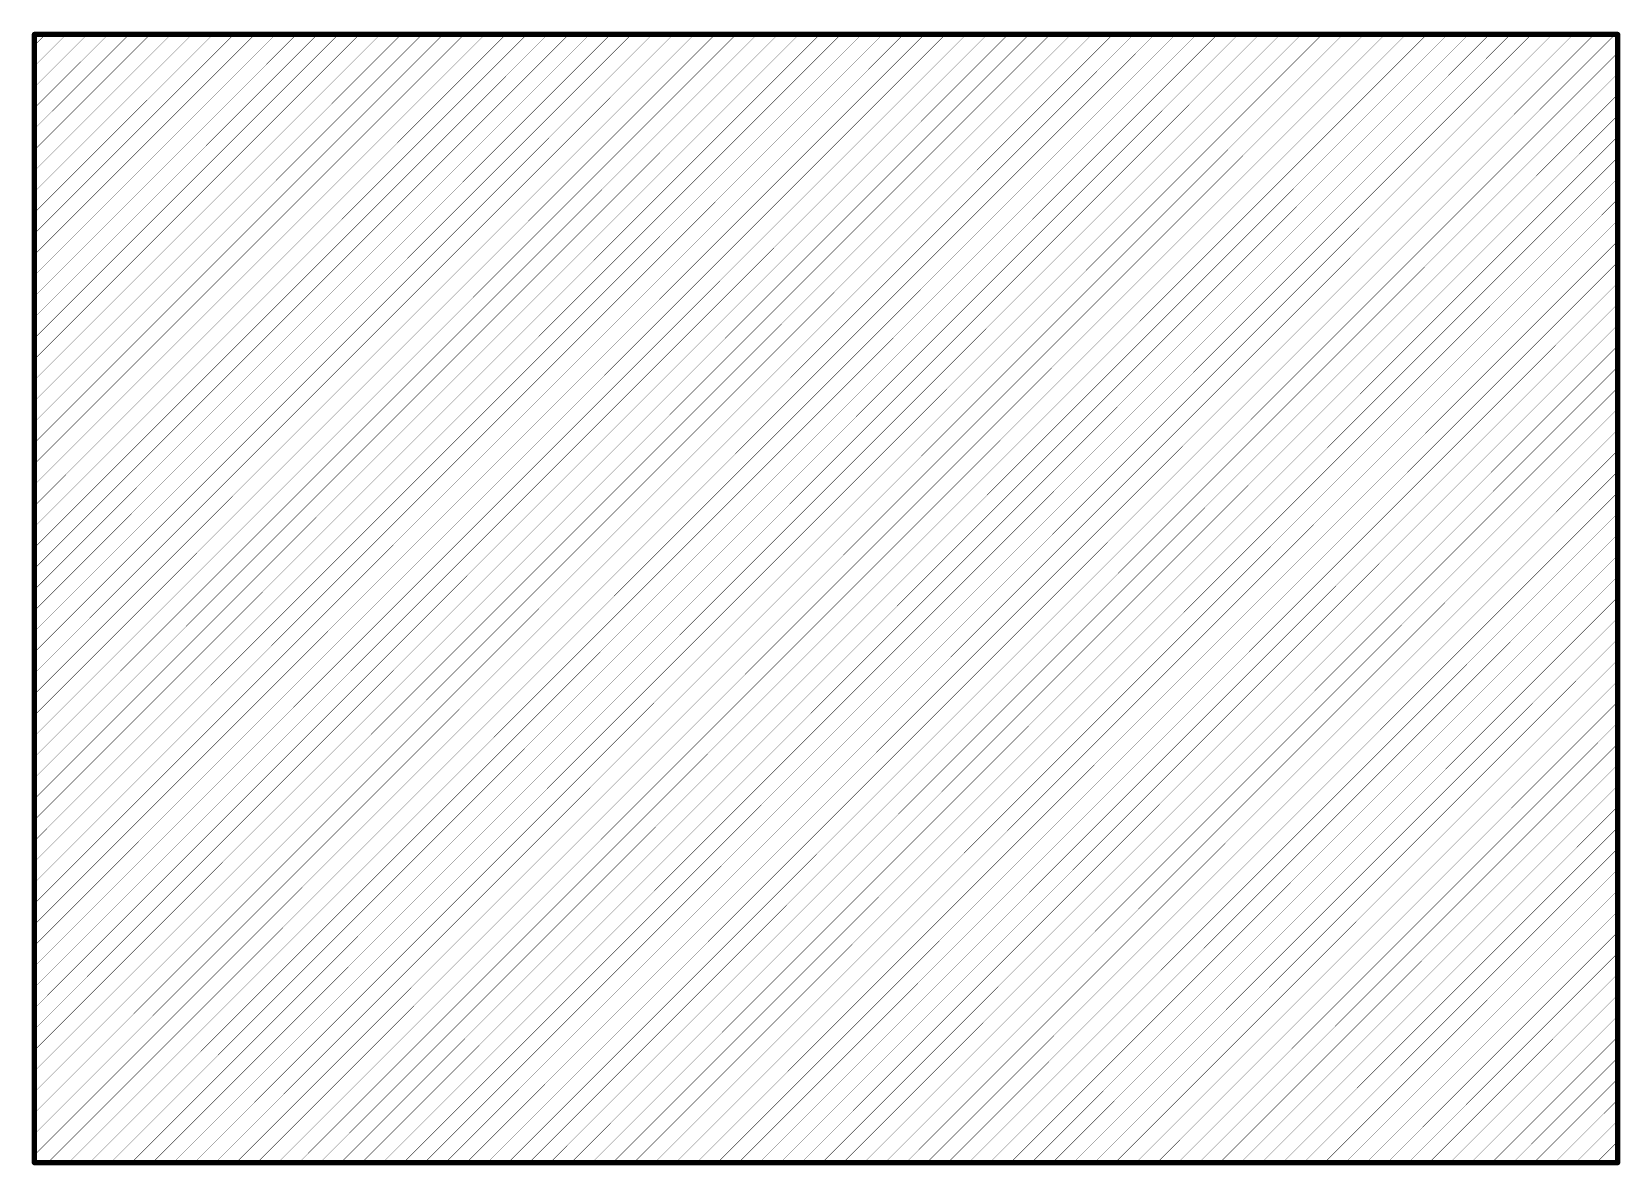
# Model space of a CAD drawing. Header units: inches. Extents: x -8 to 210, y -39 to 109.
# Drawn here: x 93.9 to 209.6, y -39.3 to 43.2 of the extents above; entities that cross this region are included whole.
import ezdxf

# ---------------------------------------------------------------- set-up
doc = ezdxf.new("R2010")
doc.units = ezdxf.units.IN
doc.layers.add('Fabrication', color=76, linetype='Continuous')

msp = doc.modelspace()

# ---------------------------------------------------------------- linework, layer by layer
at = {"layer": 'Fabrication'}
for points, const_width in [([(94.07, 42.98), (209.36, 42.98)], 0.381), ([(94.07, 42.98), (94.07, -39.13)], 0.381), ([(94.07, 42.18), (94.89, 42.99)], 0.0254), ([(94.07, 40.66), (96.41, 42.99)], 0.0254), ([(94.07, 39.13), (97.93, 42.99)], 0.0254), ([(94.07, 37.61), (99.46, 42.99)], 0.0254), ([(94.07, 36.09), (100.98, 42.99)], 0.0254), ([(94.07, 34.56), (102.51, 42.99)], 0.0254), ([(94.07, 33.04), (104.03, 42.99)], 0.0254), ([(94.07, 31.51), (105.55, 42.99)], 0.0254), ([(94.07, 29.99), (107.08, 42.99)], 0.0254), ([(94.07, 28.47), (108.6, 42.99)], 0.0254), ([(94.07, 26.94), (110.13, 42.99)], 0.0254), ([(94.07, 25.42), (111.65, 42.99)], 0.0254), ([(94.07, 23.89), (113.17, 42.99)], 0.0254), ([(94.07, 22.37), (114.7, 42.99)], 0.0254), ([(94.07, 20.85), (116.22, 42.99)], 0.0254), ([(94.07, 19.32), (117.75, 42.99)], 0.0254), ([(94.07, 17.8), (119.27, 42.99)], 0.0254), ([(94.07, 16.27), (120.79, 42.99)], 0.0254), ([(94.07, 14.75), (122.32, 42.99)], 0.0254), ([(94.07, 13.23), (123.84, 42.99)], 0.0254), ([(94.07, 11.7), (125.37, 42.99)], 0.0254), ([(94.07, 10.18), (126.89, 42.99)], 0.0254), ([(94.07, 8.65), (128.41, 42.99)], 0.0254), ([(94.07, 7.13), (129.94, 42.99)], 0.0254), ([(94.07, 5.61), (131.46, 42.99)], 0.0254), ([(94.07, 4.08), (132.99, 42.99)], 0.0254), ([(94.07, 2.56), (134.51, 42.99)], 0.0254), ([(94.07, 1.03), (136.03, 42.99)], 0.0254), ([(94.07, -0.49), (137.56, 42.99)], 0.0254), ([(94.07, -2.01), (139.08, 42.99)], 0.0254), ([(94.07, -3.54), (140.61, 42.99)], 0.0254), ([(94.07, -5.06), (142.13, 42.99)], 0.0254), ([(94.07, -6.59), (143.65, 42.99)], 0.0254), ([(94.07, -8.11), (145.18, 42.99)], 0.0254), ([(94.07, -9.63), (146.7, 42.99)], 0.0254), ([(94.07, -11.16), (148.23, 42.99)], 0.0254), ([(94.07, -12.68), (149.75, 42.99)], 0.0254), ([(94.07, -14.21), (151.27, 42.99)], 0.0254), ([(94.07, -15.73), (152.8, 42.99)], 0.0254), ([(94.07, -17.25), (154.32, 42.99)], 0.0254), ([(94.07, -18.78), (155.85, 42.99)], 0.0254), ([(94.07, -20.3), (157.37, 42.99)], 0.0254), ([(94.07, -21.83), (158.89, 42.99)], 0.0254), ([(94.07, -23.35), (160.42, 42.99)], 0.0254), ([(94.07, -24.87), (161.94, 42.99)], 0.0254), ([(94.07, -26.4), (163.47, 42.99)], 0.0254), ([(94.07, -27.92), (164.99, 42.99)], 0.0254), ([(94.07, -29.45), (166.51, 42.99)], 0.0254), ([(94.07, -30.97), (168.04, 42.99)], 0.0254), ([(94.07, -32.49), (169.56, 42.99)], 0.0254), ([(94.07, -34.02), (171.09, 42.99)], 0.0254), ([(94.07, -35.54), (172.61, 42.99)], 0.0254), ([(94.07, -37.07), (174.13, 42.99)], 0.0254), ([(94.07, -38.59), (175.66, 42.99)], 0.0254), ([(95.05, -39.14), (177.18, 42.99)], 0.0254), ([(96.57, -39.14), (178.71, 42.99)], 0.0254), ([(98.09, -39.14), (180.23, 42.99)], 0.0254), ([(99.62, -39.14), (181.75, 42.99)], 0.0254), ([(101.14, -39.14), (183.28, 42.99)], 0.0254), ([(102.67, -39.14), (184.8, 42.99)], 0.0254), ([(104.19, -39.14), (186.33, 42.99)], 0.0254), ([(105.71, -39.14), (187.85, 42.99)], 0.0254), ([(107.24, -39.14), (189.37, 42.99)], 0.0254), ([(108.76, -39.14), (190.9, 42.99)], 0.0254), ([(110.29, -39.14), (192.42, 42.99)], 0.0254), ([(111.81, -39.14), (193.95, 42.99)], 0.0254), ([(113.33, -39.14), (195.47, 42.99)], 0.0254), ([(114.86, -39.14), (196.99, 42.99)], 0.0254), ([(116.38, -39.14), (198.52, 42.99)], 0.0254), ([(117.91, -39.14), (200.04, 42.99)], 0.0254), ([(119.43, -39.14), (201.57, 42.99)], 0.0254), ([(120.95, -39.14), (203.09, 42.99)], 0.0254), ([(122.48, -39.14), (204.61, 42.99)], 0.0254), ([(124, -39.14), (206.14, 42.99)], 0.0254), ([(125.53, -39.14), (207.66, 42.99)], 0.0254), ([(127.05, -39.14), (209.19, 42.99)], 0.0254), ([(209.36, 42.98), (209.36, -39.13)], 0.381), ([(128.57, -39.14), (209.36, 41.64)], 0.0254), ([(130.1, -39.14), (209.36, 40.12)], 0.0254), ([(131.62, -39.14), (209.36, 38.6)], 0.0254), ([(133.15, -39.14), (209.36, 37.07)], 0.0254), ([(134.67, -39.14), (209.36, 35.55)], 0.0254), ([(136.19, -39.14), (209.36, 34.02)], 0.0254), ([(137.72, -39.14), (209.36, 32.5)], 0.0254), ([(139.24, -39.14), (209.36, 30.98)], 0.0254), ([(140.77, -39.14), (209.36, 29.45)], 0.0254), ([(142.29, -39.14), (209.36, 27.93)], 0.0254), ([(143.81, -39.14), (209.36, 26.4)], 0.0254), ([(145.34, -39.14), (209.36, 24.88)], 0.0254), ([(146.86, -39.14), (209.36, 23.36)], 0.0254), ([(148.39, -39.14), (209.36, 21.83)], 0.0254), ([(149.91, -39.14), (209.36, 20.31)], 0.0254), ([(151.43, -39.14), (209.36, 18.78)], 0.0254), ([(152.96, -39.14), (209.36, 17.26)], 0.0254), ([(154.48, -39.14), (209.36, 15.74)], 0.0254), ([(156.01, -39.14), (209.36, 14.21)], 0.0254), ([(157.53, -39.14), (209.36, 12.69)], 0.0254), ([(159.05, -39.14), (209.36, 11.16)], 0.0254), ([(160.58, -39.14), (209.36, 9.64)], 0.0254), ([(162.1, -39.14), (209.36, 8.12)], 0.0254), ([(163.63, -39.14), (209.36, 6.59)], 0.0254), ([(165.15, -39.14), (209.36, 5.07)], 0.0254), ([(166.67, -39.14), (209.36, 3.54)], 0.0254), ([(168.2, -39.14), (209.36, 2.02)], 0.0254), ([(169.72, -39.14), (209.36, 0.5)], 0.0254), ([(171.25, -39.14), (209.36, -1.03)], 0.0254), ([(172.77, -39.14), (209.36, -2.55)], 0.0254), ([(174.29, -39.14), (209.36, -4.08)], 0.0254), ([(175.82, -39.14), (209.36, -5.6)], 0.0254), ([(177.34, -39.14), (209.36, -7.12)], 0.0254), ([(178.87, -39.14), (209.36, -8.65)], 0.0254), ([(180.39, -39.14), (209.36, -10.17)], 0.0254), ([(181.91, -39.14), (209.36, -11.7)], 0.0254), ([(183.44, -39.14), (209.36, -13.22)], 0.0254), ([(184.96, -39.14), (209.36, -14.74)], 0.0254), ([(186.49, -39.14), (209.36, -16.27)], 0.0254), ([(188.01, -39.14), (209.36, -17.79)], 0.0254), ([(189.53, -39.14), (209.36, -19.32)], 0.0254), ([(191.06, -39.14), (209.36, -20.84)], 0.0254), ([(192.58, -39.14), (209.36, -22.36)], 0.0254), ([(194.11, -39.14), (209.36, -23.89)], 0.0254), ([(195.63, -39.14), (209.36, -25.41)], 0.0254), ([(197.15, -39.14), (209.36, -26.94)], 0.0254), ([(198.68, -39.14), (209.36, -28.46)], 0.0254), ([(200.2, -39.14), (209.36, -29.98)], 0.0254), ([(201.73, -39.14), (209.36, -31.51)], 0.0254), ([(203.25, -39.14), (209.36, -33.03)], 0.0254), ([(204.77, -39.14), (209.36, -34.56)], 0.0254), ([(206.3, -39.14), (209.36, -36.08)], 0.0254), ([(207.82, -39.14), (209.36, -37.6)], 0.0254), ([(94.07, -39.13), (209.36, -39.13)], 0.381)]:
    msp.add_lwpolyline(points, dxfattribs=dict(at, const_width=const_width))
for points, const_width in [([(93.98, 42.98, 1), (94.17, 42.98, 1)], 0.191), ([(93.98, 42.98, 1), (94.17, 42.98, 1)], 0.191), ([(94.88, 42.99, 1), (94.89, 42.99, 1)], 0.0127), ([(96.4, 42.99, 1), (96.42, 42.99, 1)], 0.0127), ([(97.93, 42.99, 1), (97.94, 42.99, 1)], 0.0127), ([(99.45, 42.99, 1), (99.47, 42.99, 1)], 0.0127), ([(100.98, 42.99, 1), (100.99, 42.99, 1)], 0.0127), ([(102.5, 42.99, 1), (102.51, 42.99, 1)], 0.0127), ([(104.02, 42.99, 1), (104.04, 42.99, 1)], 0.0127), ([(105.55, 42.99, 1), (105.56, 42.99, 1)], 0.0127), ([(107.07, 42.99, 1), (107.09, 42.99, 1)], 0.0127), ([(108.6, 42.99, 1), (108.61, 42.99, 1)], 0.0127), ([(110.12, 42.99, 1), (110.13, 42.99, 1)], 0.0127), ([(111.64, 42.99, 1), (111.66, 42.99, 1)], 0.0127), ([(113.17, 42.99, 1), (113.18, 42.99, 1)], 0.0127), ([(114.69, 42.99, 1), (114.71, 42.99, 1)], 0.0127), ([(116.22, 42.99, 1), (116.23, 42.99, 1)], 0.0127), ([(117.74, 42.99, 1), (117.75, 42.99, 1)], 0.0127), ([(119.26, 42.99, 1), (119.28, 42.99, 1)], 0.0127), ([(120.79, 42.99, 1), (120.8, 42.99, 1)], 0.0127), ([(122.31, 42.99, 1), (122.33, 42.99, 1)], 0.0127), ([(123.84, 42.99, 1), (123.85, 42.99, 1)], 0.0127), ([(125.36, 42.99, 1), (125.37, 42.99, 1)], 0.0127), ([(126.88, 42.99, 1), (126.9, 42.99, 1)], 0.0127), ([(128.41, 42.99, 1), (128.42, 42.99, 1)], 0.0127), ([(129.93, 42.99, 1), (129.95, 42.99, 1)], 0.0127), ([(131.46, 42.99, 1), (131.47, 42.99, 1)], 0.0127), ([(132.98, 42.99, 1), (132.99, 42.99, 1)], 0.0127), ([(134.5, 42.99, 1), (134.52, 42.99, 1)], 0.0127), ([(136.03, 42.99, 1), (136.04, 42.99, 1)], 0.0127), ([(137.55, 42.99, 1), (137.57, 42.99, 1)], 0.0127), ([(139.08, 42.99, 1), (139.09, 42.99, 1)], 0.0127), ([(140.6, 42.99, 1), (140.61, 42.99, 1)], 0.0127), ([(142.12, 42.99, 1), (142.14, 42.99, 1)], 0.0127), ([(143.65, 42.99, 1), (143.66, 42.99, 1)], 0.0127), ([(145.17, 42.99, 1), (145.19, 42.99, 1)], 0.0127), ([(146.7, 42.99, 1), (146.71, 42.99, 1)], 0.0127), ([(148.22, 42.99, 1), (148.23, 42.99, 1)], 0.0127), ([(149.74, 42.99, 1), (149.76, 42.99, 1)], 0.0127), ([(151.27, 42.99, 1), (151.28, 42.99, 1)], 0.0127), ([(152.79, 42.99, 1), (152.81, 42.99, 1)], 0.0127), ([(154.32, 42.99, 1), (154.33, 42.99, 1)], 0.0127), ([(155.84, 42.99, 1), (155.85, 42.99, 1)], 0.0127), ([(157.36, 42.99, 1), (157.38, 42.99, 1)], 0.0127), ([(158.89, 42.99, 1), (158.9, 42.99, 1)], 0.0127), ([(160.41, 42.99, 1), (160.43, 42.99, 1)], 0.0127), ([(161.94, 42.99, 1), (161.95, 42.99, 1)], 0.0127), ([(163.46, 42.99, 1), (163.47, 42.99, 1)], 0.0127), ([(164.98, 42.99, 1), (165, 42.99, 1)], 0.0127), ([(166.51, 42.99, 1), (166.52, 42.99, 1)], 0.0127), ([(168.03, 42.99, 1), (168.05, 42.99, 1)], 0.0127), ([(169.56, 42.99, 1), (169.57, 42.99, 1)], 0.0127), ([(171.08, 42.99, 1), (171.09, 42.99, 1)], 0.0127), ([(172.6, 42.99, 1), (172.62, 42.99, 1)], 0.0127), ([(174.13, 42.99, 1), (174.14, 42.99, 1)], 0.0127), ([(175.65, 42.99, 1), (175.67, 42.99, 1)], 0.0127), ([(177.18, 42.99, 1), (177.19, 42.99, 1)], 0.0127), ([(178.7, 42.99, 1), (178.71, 42.99, 1)], 0.0127), ([(180.22, 42.99, 1), (180.24, 42.99, 1)], 0.0127), ([(181.75, 42.99, 1), (181.76, 42.99, 1)], 0.0127), ([(183.27, 42.99, 1), (183.29, 42.99, 1)], 0.0127), ([(184.8, 42.99, 1), (184.81, 42.99, 1)], 0.0127), ([(186.32, 42.99, 1), (186.33, 42.99, 1)], 0.0127), ([(187.84, 42.99, 1), (187.86, 42.99, 1)], 0.0127), ([(189.37, 42.99, 1), (189.38, 42.99, 1)], 0.0127), ([(190.89, 42.99, 1), (190.91, 42.99, 1)], 0.0127), ([(192.42, 42.99, 1), (192.43, 42.99, 1)], 0.0127), ([(193.94, 42.99, 1), (193.95, 42.99, 1)], 0.0127), ([(195.46, 42.99, 1), (195.48, 42.99, 1)], 0.0127), ([(196.99, 42.99, 1), (197, 42.99, 1)], 0.0127), ([(198.51, 42.99, 1), (198.53, 42.99, 1)], 0.0127), ([(200.04, 42.99, 1), (200.05, 42.99, 1)], 0.0127), ([(201.56, 42.99, 1), (201.57, 42.99, 1)], 0.0127), ([(203.08, 42.99, 1), (203.1, 42.99, 1)], 0.0127), ([(204.61, 42.99, 1), (204.62, 42.99, 1)], 0.0127), ([(206.13, 42.99, 1), (206.15, 42.99, 1)], 0.0127), ([(207.66, 42.99, 1), (207.67, 42.99, 1)], 0.0127), ([(209.27, 42.98, 1), (209.46, 42.98, 1)], 0.191), ([(209.27, 42.98, 1), (209.46, 42.98, 1)], 0.191), ([(209.18, 42.99, 1), (209.19, 42.99, 1)], 0.0127), ([(94.07, 42.18, 1), (94.08, 42.18, 1)], 0.0127), ([(209.35, 41.64, 1), (209.37, 41.64, 1)], 0.0127), ([(94.07, 40.66, 1), (94.08, 40.66, 1)], 0.0127), ([(209.35, 40.12, 1), (209.37, 40.12, 1)], 0.0127), ([(94.07, 39.13, 1), (94.08, 39.13, 1)], 0.0127), ([(209.35, 38.6, 1), (209.37, 38.6, 1)], 0.0127), ([(94.07, 37.61, 1), (94.08, 37.61, 1)], 0.0127), ([(209.35, 37.07, 1), (209.37, 37.07, 1)], 0.0127), ([(94.07, 36.09, 1), (94.08, 36.09, 1)], 0.0127), ([(209.35, 35.55, 1), (209.37, 35.55, 1)], 0.0127), ([(94.07, 34.56, 1), (94.08, 34.56, 1)], 0.0127), ([(209.35, 34.02, 1), (209.37, 34.02, 1)], 0.0127), ([(94.07, 33.04, 1), (94.08, 33.04, 1)], 0.0127), ([(209.35, 32.5, 1), (209.37, 32.5, 1)], 0.0127), ([(94.07, 31.51, 1), (94.08, 31.51, 1)], 0.0127), ([(209.35, 30.98, 1), (209.37, 30.98, 1)], 0.0127), ([(94.07, 29.99, 1), (94.08, 29.99, 1)], 0.0127), ([(209.35, 29.45, 1), (209.37, 29.45, 1)], 0.0127), ([(94.07, 28.47, 1), (94.08, 28.47, 1)], 0.0127), ([(209.35, 27.93, 1), (209.37, 27.93, 1)], 0.0127), ([(94.07, 26.94, 1), (94.08, 26.94, 1)], 0.0127), ([(209.35, 26.4, 1), (209.37, 26.4, 1)], 0.0127), ([(94.07, 25.42, 1), (94.08, 25.42, 1)], 0.0127), ([(209.35, 24.88, 1), (209.37, 24.88, 1)], 0.0127), ([(94.07, 23.89, 1), (94.08, 23.89, 1)], 0.0127), ([(209.35, 23.36, 1), (209.37, 23.36, 1)], 0.0127), ([(94.07, 22.37, 1), (94.08, 22.37, 1)], 0.0127), ([(94.07, 20.85, 1), (94.08, 20.85, 1)], 0.0127), ([(209.35, 21.83, 1), (209.37, 21.83, 1)], 0.0127), ([(209.35, 20.31, 1), (209.37, 20.31, 1)], 0.0127), ([(94.07, 19.32, 1), (94.08, 19.32, 1)], 0.0127), ([(209.35, 18.78, 1), (209.37, 18.78, 1)], 0.0127), ([(94.07, 17.8, 1), (94.08, 17.8, 1)], 0.0127), ([(94.07, 16.27, 1), (94.08, 16.27, 1)], 0.0127), ([(209.35, 17.26, 1), (209.37, 17.26, 1)], 0.0127), ([(209.35, 15.74, 1), (209.37, 15.74, 1)], 0.0127), ([(94.07, 14.75, 1), (94.08, 14.75, 1)], 0.0127), ([(209.35, 14.21, 1), (209.37, 14.21, 1)], 0.0127), ([(94.07, 13.23, 1), (94.08, 13.23, 1)], 0.0127), ([(94.07, 11.7, 1), (94.08, 11.7, 1)], 0.0127), ([(209.35, 12.69, 1), (209.37, 12.69, 1)], 0.0127), ([(209.35, 11.16, 1), (209.37, 11.16, 1)], 0.0127), ([(94.07, 10.18, 1), (94.08, 10.18, 1)], 0.0127), ([(209.35, 9.64, 1), (209.37, 9.64, 1)], 0.0127), ([(94.07, 8.65, 1), (94.08, 8.65, 1)], 0.0127), ([(209.35, 8.12, 1), (209.37, 8.12, 1)], 0.0127), ([(94.07, 7.13, 1), (94.08, 7.13, 1)], 0.0127), ([(209.35, 6.59, 1), (209.37, 6.59, 1)], 0.0127), ([(94.07, 5.61, 1), (94.08, 5.61, 1)], 0.0127), ([(209.35, 5.07, 1), (209.37, 5.07, 1)], 0.0127), ([(94.07, 4.08, 1), (94.08, 4.08, 1)], 0.0127), ([(209.35, 3.54, 1), (209.37, 3.54, 1)], 0.0127), ([(94.07, 2.56, 1), (94.08, 2.56, 1)], 0.0127), ([(209.35, 2.02, 1), (209.37, 2.02, 1)], 0.0127), ([(94.07, 1.03, 1), (94.08, 1.03, 1)], 0.0127), ([(209.35, 0.5, 1), (209.37, 0.5, 1)], 0.0127), ([(94.07, -0.49, 1), (94.08, -0.49, 1)], 0.0127), ([(209.35, -1.03, 1), (209.37, -1.03, 1)], 0.0127), ([(94.07, -2.01, 1), (94.08, -2.01, 1)], 0.0127), ([(209.35, -2.55, 1), (209.37, -2.55, 1)], 0.0127), ([(94.07, -3.54, 1), (94.08, -3.54, 1)], 0.0127), ([(209.35, -4.08, 1), (209.37, -4.08, 1)], 0.0127), ([(94.07, -5.06, 1), (94.08, -5.06, 1)], 0.0127), ([(209.35, -5.6, 1), (209.37, -5.6, 1)], 0.0127), ([(94.07, -6.59, 1), (94.08, -6.59, 1)], 0.0127), ([(94.07, -8.11, 1), (94.08, -8.11, 1)], 0.0127), ([(209.35, -7.12, 1), (209.37, -7.12, 1)], 0.0127), ([(209.35, -8.65, 1), (209.37, -8.65, 1)], 0.0127), ([(94.07, -9.63, 1), (94.08, -9.63, 1)], 0.0127), ([(209.35, -10.17, 1), (209.37, -10.17, 1)], 0.0127), ([(94.07, -11.16, 1), (94.08, -11.16, 1)], 0.0127), ([(94.07, -12.68, 1), (94.08, -12.68, 1)], 0.0127), ([(209.35, -11.7, 1), (209.37, -11.7, 1)], 0.0127), ([(209.35, -13.22, 1), (209.37, -13.22, 1)], 0.0127), ([(94.07, -14.21, 1), (94.08, -14.21, 1)], 0.0127), ([(209.35, -14.74, 1), (209.37, -14.74, 1)], 0.0127), ([(94.07, -15.73, 1), (94.08, -15.73, 1)], 0.0127), ([(94.07, -17.25, 1), (94.08, -17.25, 1)], 0.0127), ([(209.35, -16.27, 1), (209.37, -16.27, 1)], 0.0127), ([(209.35, -17.79, 1), (209.37, -17.79, 1)], 0.0127), ([(94.07, -18.78, 1), (94.08, -18.78, 1)], 0.0127), ([(209.35, -19.32, 1), (209.37, -19.32, 1)], 0.0127), ([(94.07, -20.3, 1), (94.08, -20.3, 1)], 0.0127), ([(94.07, -21.83, 1), (94.08, -21.83, 1)], 0.0127), ([(209.35, -20.84, 1), (209.37, -20.84, 1)], 0.0127), ([(209.35, -22.36, 1), (209.37, -22.36, 1)], 0.0127), ([(94.07, -23.35, 1), (94.08, -23.35, 1)], 0.0127), ([(209.35, -23.89, 1), (209.37, -23.89, 1)], 0.0127), ([(94.07, -24.87, 1), (94.08, -24.87, 1)], 0.0127), ([(209.35, -25.41, 1), (209.37, -25.41, 1)], 0.0127), ([(94.07, -26.4, 1), (94.08, -26.4, 1)], 0.0127), ([(209.35, -26.94, 1), (209.37, -26.94, 1)], 0.0127), ([(94.07, -27.92, 1), (94.08, -27.92, 1)], 0.0127), ([(209.35, -28.46, 1), (209.37, -28.46, 1)], 0.0127), ([(94.07, -29.45, 1), (94.08, -29.45, 1)], 0.0127), ([(209.35, -29.98, 1), (209.37, -29.98, 1)], 0.0127), ([(94.07, -30.97, 1), (94.08, -30.97, 1)], 0.0127), ([(209.35, -31.51, 1), (209.37, -31.51, 1)], 0.0127), ([(94.07, -32.49, 1), (94.08, -32.49, 1)], 0.0127), ([(209.35, -33.03, 1), (209.37, -33.03, 1)], 0.0127), ([(94.07, -34.02, 1), (94.08, -34.02, 1)], 0.0127), ([(209.35, -34.56, 1), (209.37, -34.56, 1)], 0.0127), ([(94.07, -35.54, 1), (94.08, -35.54, 1)], 0.0127), ([(209.35, -36.08, 1), (209.37, -36.08, 1)], 0.0127), ([(94.07, -37.07, 1), (94.08, -37.07, 1)], 0.0127), ([(209.35, -37.6, 1), (209.37, -37.6, 1)], 0.0127), ([(93.98, -39.13, 1), (94.17, -39.13, 1)], 0.191), ([(93.98, -39.13, 1), (94.17, -39.13, 1)], 0.191), ([(94.07, -38.59, 1), (94.08, -38.59, 1)], 0.0127), ([(95.04, -39.14, 1), (95.05, -39.14, 1)], 0.0127), ([(96.56, -39.14, 1), (96.58, -39.14, 1)], 0.0127), ([(98.09, -39.14, 1), (98.1, -39.14, 1)], 0.0127), ([(99.61, -39.14, 1), (99.63, -39.14, 1)], 0.0127), ([(101.14, -39.14, 1), (101.15, -39.14, 1)], 0.0127), ([(102.66, -39.14, 1), (102.67, -39.14, 1)], 0.0127), ([(104.18, -39.14, 1), (104.2, -39.14, 1)], 0.0127), ([(105.71, -39.14, 1), (105.72, -39.14, 1)], 0.0127), ([(107.23, -39.14, 1), (107.25, -39.14, 1)], 0.0127), ([(108.76, -39.14, 1), (108.77, -39.14, 1)], 0.0127), ([(110.28, -39.14, 1), (110.29, -39.14, 1)], 0.0127), ([(111.8, -39.14, 1), (111.82, -39.14, 1)], 0.0127), ([(113.33, -39.14, 1), (113.34, -39.14, 1)], 0.0127), ([(114.85, -39.14, 1), (114.87, -39.14, 1)], 0.0127), ([(116.38, -39.14, 1), (116.39, -39.14, 1)], 0.0127), ([(117.9, -39.14, 1), (117.91, -39.14, 1)], 0.0127), ([(119.42, -39.14, 1), (119.44, -39.14, 1)], 0.0127), ([(120.95, -39.14, 1), (120.96, -39.14, 1)], 0.0127), ([(122.47, -39.14, 1), (122.49, -39.14, 1)], 0.0127), ([(124, -39.14, 1), (124.01, -39.14, 1)], 0.0127), ([(125.52, -39.14, 1), (125.53, -39.14, 1)], 0.0127), ([(127.04, -39.14, 1), (127.06, -39.14, 1)], 0.0127), ([(128.57, -39.14, 1), (128.58, -39.14, 1)], 0.0127), ([(130.09, -39.14, 1), (130.11, -39.14, 1)], 0.0127), ([(131.62, -39.14, 1), (131.63, -39.14, 1)], 0.0127), ([(133.14, -39.14, 1), (133.15, -39.14, 1)], 0.0127), ([(134.66, -39.14, 1), (134.68, -39.14, 1)], 0.0127), ([(136.19, -39.14, 1), (136.2, -39.14, 1)], 0.0127), ([(137.71, -39.14, 1), (137.73, -39.14, 1)], 0.0127), ([(139.24, -39.14, 1), (139.25, -39.14, 1)], 0.0127), ([(140.76, -39.14, 1), (140.77, -39.14, 1)], 0.0127), ([(142.28, -39.14, 1), (142.3, -39.14, 1)], 0.0127), ([(143.81, -39.14, 1), (143.82, -39.14, 1)], 0.0127), ([(145.33, -39.14, 1), (145.35, -39.14, 1)], 0.0127), ([(146.86, -39.14, 1), (146.87, -39.14, 1)], 0.0127), ([(148.38, -39.14, 1), (148.39, -39.14, 1)], 0.0127), ([(149.9, -39.14, 1), (149.92, -39.14, 1)], 0.0127), ([(151.43, -39.14, 1), (151.44, -39.14, 1)], 0.0127), ([(152.95, -39.14, 1), (152.97, -39.14, 1)], 0.0127), ([(154.48, -39.14, 1), (154.49, -39.14, 1)], 0.0127), ([(156, -39.14, 1), (156.01, -39.14, 1)], 0.0127), ([(157.52, -39.14, 1), (157.54, -39.14, 1)], 0.0127), ([(159.05, -39.14, 1), (159.06, -39.14, 1)], 0.0127), ([(160.57, -39.14, 1), (160.59, -39.14, 1)], 0.0127), ([(162.1, -39.14, 1), (162.11, -39.14, 1)], 0.0127), ([(163.62, -39.14, 1), (163.63, -39.14, 1)], 0.0127), ([(165.14, -39.14, 1), (165.16, -39.14, 1)], 0.0127), ([(166.67, -39.14, 1), (166.68, -39.14, 1)], 0.0127), ([(168.19, -39.14, 1), (168.21, -39.14, 1)], 0.0127), ([(169.72, -39.14, 1), (169.73, -39.14, 1)], 0.0127), ([(171.24, -39.14, 1), (171.25, -39.14, 1)], 0.0127), ([(172.76, -39.14, 1), (172.78, -39.14, 1)], 0.0127), ([(174.29, -39.14, 1), (174.3, -39.14, 1)], 0.0127), ([(175.81, -39.14, 1), (175.83, -39.14, 1)], 0.0127), ([(177.34, -39.14, 1), (177.35, -39.14, 1)], 0.0127), ([(178.86, -39.14, 1), (178.87, -39.14, 1)], 0.0127), ([(180.38, -39.14, 1), (180.4, -39.14, 1)], 0.0127), ([(181.91, -39.14, 1), (181.92, -39.14, 1)], 0.0127), ([(183.43, -39.14, 1), (183.45, -39.14, 1)], 0.0127), ([(184.96, -39.14, 1), (184.97, -39.14, 1)], 0.0127), ([(186.48, -39.14, 1), (186.49, -39.14, 1)], 0.0127), ([(188, -39.14, 1), (188.02, -39.14, 1)], 0.0127), ([(189.53, -39.14, 1), (189.54, -39.14, 1)], 0.0127), ([(191.05, -39.14, 1), (191.07, -39.14, 1)], 0.0127), ([(192.58, -39.14, 1), (192.59, -39.14, 1)], 0.0127), ([(194.1, -39.14, 1), (194.11, -39.14, 1)], 0.0127), ([(195.62, -39.14, 1), (195.64, -39.14, 1)], 0.0127), ([(197.15, -39.14, 1), (197.16, -39.14, 1)], 0.0127), ([(198.67, -39.14, 1), (198.69, -39.14, 1)], 0.0127), ([(200.2, -39.14, 1), (200.21, -39.14, 1)], 0.0127), ([(201.72, -39.14, 1), (201.73, -39.14, 1)], 0.0127), ([(203.24, -39.14, 1), (203.26, -39.14, 1)], 0.0127), ([(204.77, -39.14, 1), (204.78, -39.14, 1)], 0.0127), ([(206.29, -39.14, 1), (206.31, -39.14, 1)], 0.0127), ([(207.82, -39.14, 1), (207.83, -39.14, 1)], 0.0127), ([(209.27, -39.13, 1), (209.46, -39.13, 1)], 0.191), ([(209.27, -39.13, 1), (209.46, -39.13, 1)], 0.191)]:
    msp.add_lwpolyline(points, format="xyb", close=True, dxfattribs=dict(at, const_width=const_width))

doc.saveas('drawing.dxf')
